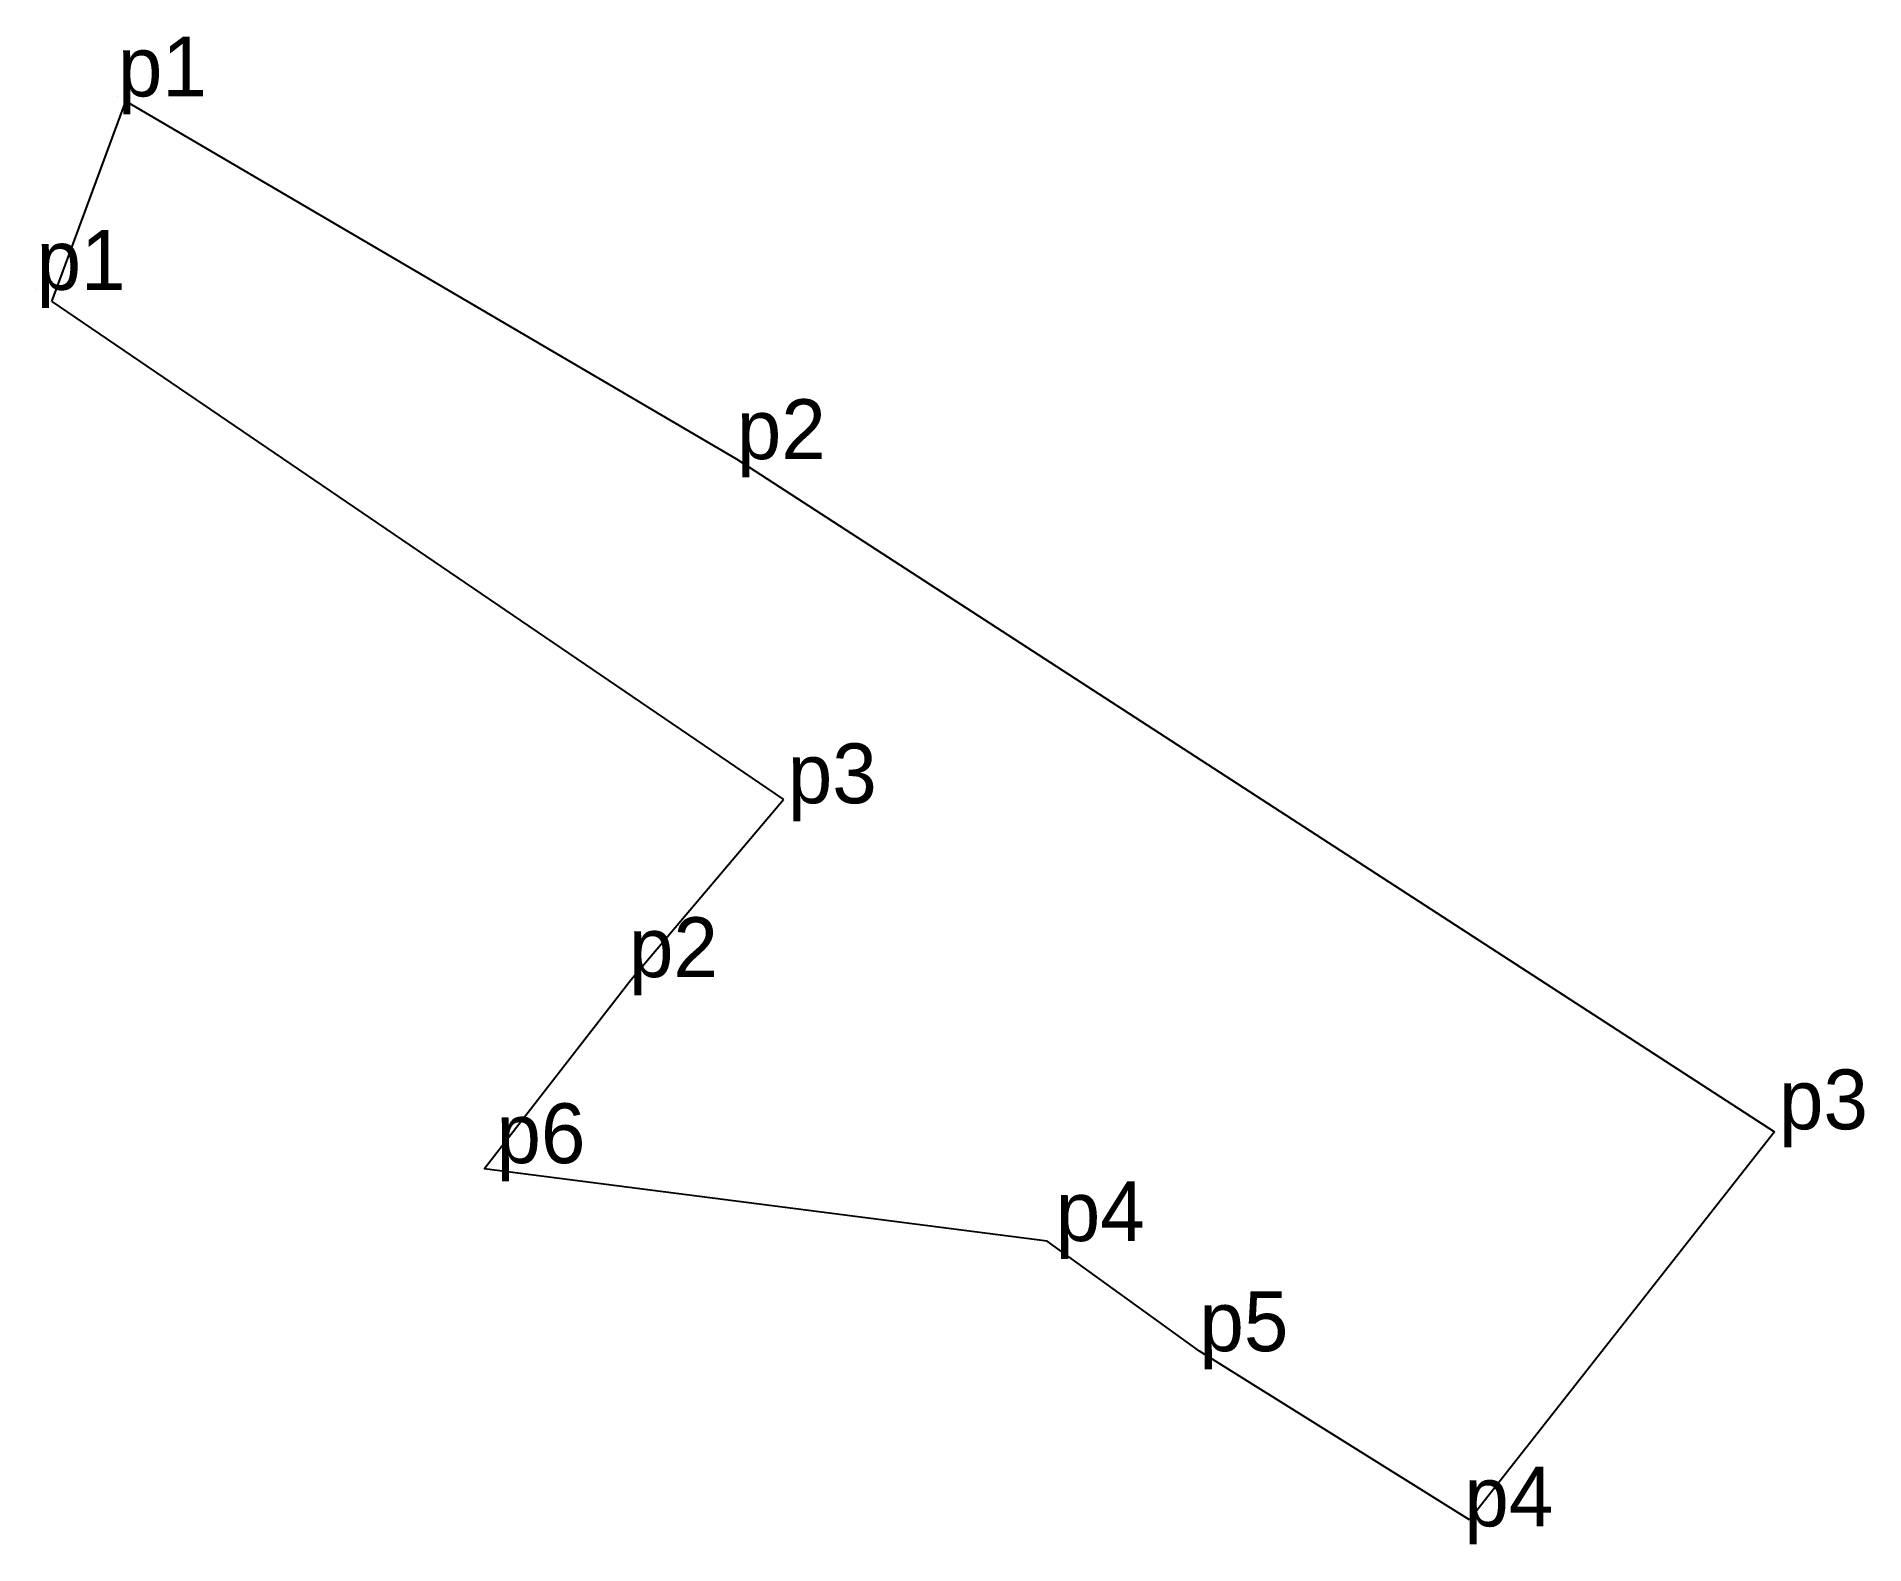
# Model space of a CAD drawing. Extents: x 536248 to 552279, y 1836838 to 1839184.
# Drawn here: x 552224.1 to 552279.1, y 1839138.6 to 1839183.9 of the extents above; entities outside this region: 14.
import ezdxf

# ---------------------------------------------------------------- set-up
doc = ezdxf.new("R2010")
doc.units = 0
for name, color, linetype in [('Level 10', 7, 'Continuous'), ('Level 12', 7, 'Continuous'), ('Level 7', 7, 'Continuous')]:
    doc.layers.add(name, color=color, linetype=linetype)

msp = doc.modelspace()

# ---------------------------------------------------------------- linework, layer by layer
at = {"layer": 'Level 10'}
for p, q in [((552224.525, 1839175.945), (552226.752, 1839181.968)), ((552226.752, 1839181.968), (552245.137, 1839171.199)), ((552224.525, 1839175.945), (552246.542, 1839160.96)), ((552245.137, 1839171.199), (552276.36, 1839150.97)), ((552241.96, 1839155.55), (552246.542, 1839160.96)), ((552237.53, 1839149.85), (552241.96, 1839155.55)), ((552276.36, 1839150.97), (552267.182, 1839139.293)), ((552254.48, 1839147.68), (552237.53, 1839149.85)), ((552259.058, 1839144.368), (552254.48, 1839147.68)), ((552267.182, 1839139.293), (552259.058, 1839144.368))]:
    msp.add_line(p, q, dxfattribs=at)
at = {"layer": 'Level 7'}
for p, q in [((552226.512, 1839182.109), (552226.512, 1839182.109)), ((552224.064, 1839176.291), (552224.064, 1839176.291)), ((552245.137, 1839171.199), (552245.137, 1839171.199)), ((552246.671, 1839160.848), (552246.671, 1839160.848)), ((552241.891, 1839155.619), (552241.891, 1839155.619)), ((552276.499, 1839151.042), (552276.499, 1839151.042)), ((552237.904, 1839150.024), (552237.904, 1839150.024)), ((552254.735, 1839147.681), (552254.735, 1839147.681)), ((552259.058, 1839144.368), (552259.058, 1839144.368)), ((552267.03, 1839139.1), (552267.03, 1839139.1)), ((537510.374, 1837933.284), (537510.374, 1837933.284)), ((537514.387, 1837929.887), (537514.387, 1837929.887)), ((538013.923, 1837509.507), (538013.923, 1837509.507)), ((538012.655, 1837501.656), (538012.655, 1837501.656)), ((538302.041, 1837030.312), (538302.041, 1837030.312)), ((536274.717, 1836874.3), (536274.717, 1836874.3)), ((536247.645, 1836868.457), (536247.645, 1836868.457))]:
    msp.add_line(p, q, dxfattribs=at)

# ---------------------------------------------------------------- texts
at = {"layer": 'Level 12'}
for s, p in [('p1', (552226.512, 1839182.109)), ('p1', (552224.064, 1839176.291)), ('p2', (552245.137, 1839171.199)), ('p3', (552246.671, 1839160.848)), ('p2', (552241.891, 1839155.619)), ('p3', (552276.499, 1839151.042)), ('p6', (552237.904, 1839150.024)), ('p4', (552254.735, 1839147.681)), ('p5', (552259.058, 1839144.368)), ('p4', (552267.03, 1839139.1)), ('p9', (537510.374, 1837933.284)), ('p8', (537514.387, 1837929.887)), ('p5', (538013.923, 1837509.507)), ('p6', (538012.655, 1837501.656)), ('p1', (538302.041, 1837030.312)), ('p7', (536274.717, 1836874.3)), ('FY_p8_2', (536247.645, 1836868.457))]:
    msp.add_text(s, height=1.8, dxfattribs=at).set_placement(p)

doc.saveas('drawing.dxf')
